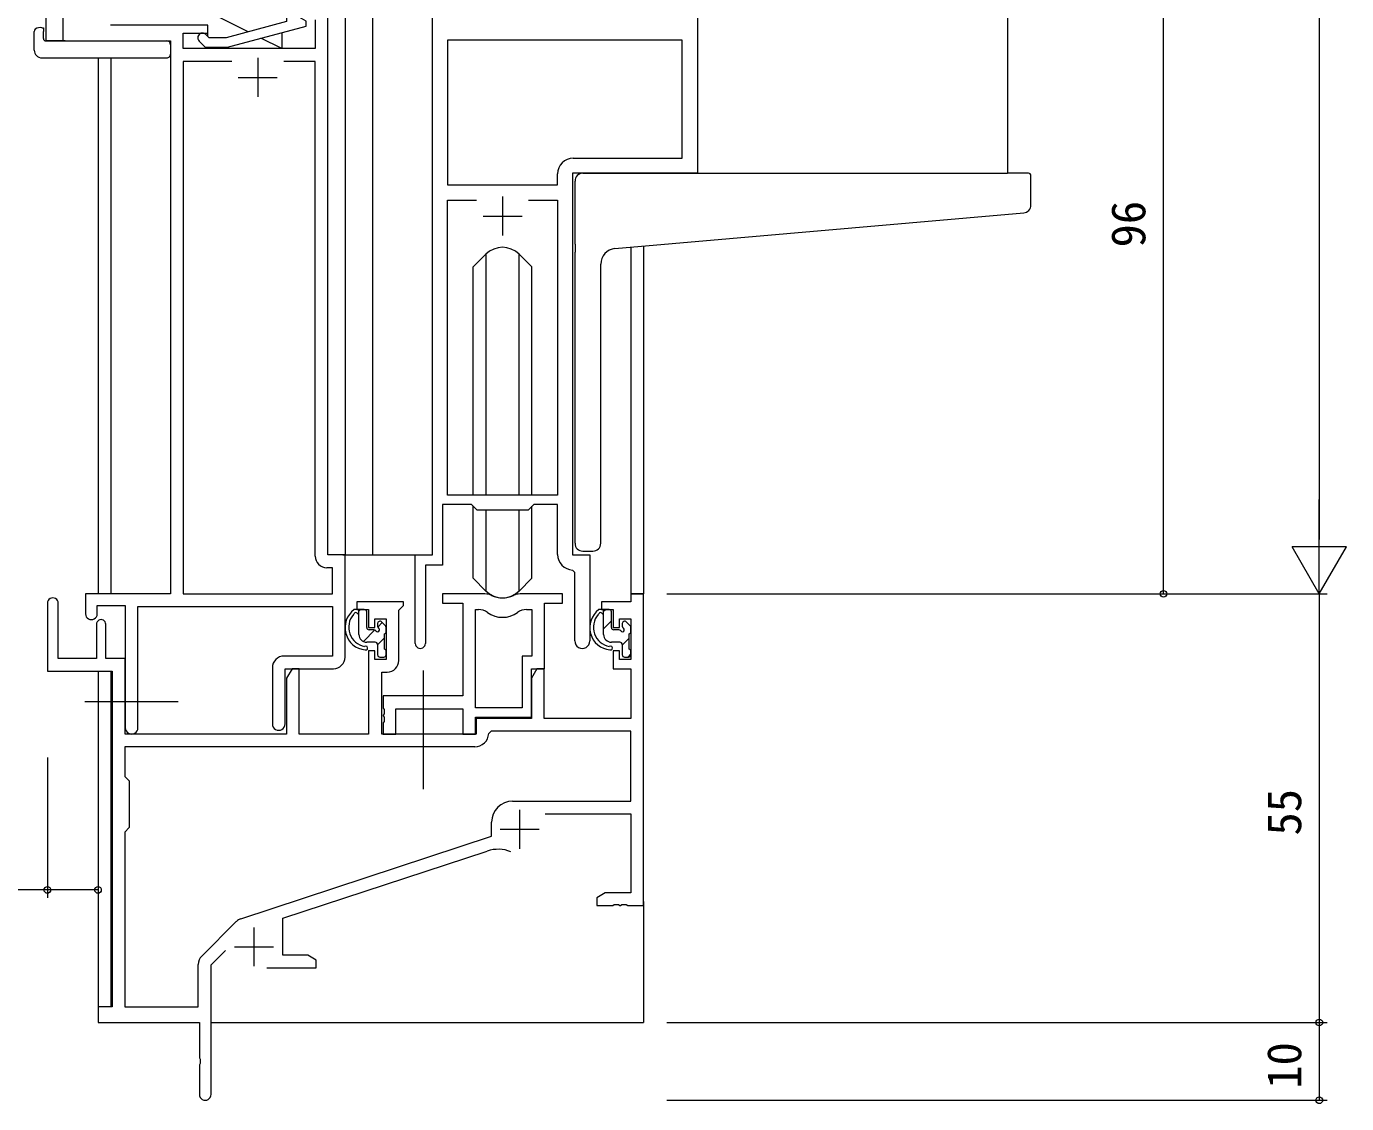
# Model space of a CAD drawing. Units: millimetres, scale not verified. Extents: x -567 to 567, y -403 to 403.
# Drawn here: x -458.3 to -288.9, y -273.2 to -134.9 of the extents above; entities that cross this region are included whole.
import ezdxf
from ezdxf.enums import TextEntityAlignment as Align

# ---------------------------------------------------------------- set-up
doc = ezdxf.new("R2010")
doc.units = ezdxf.units.MM
doc.header["$LTSCALE"] = 2
doc.linetypes.add('CHAIN2', pattern=[12, 9, -1, 1, -1])
for name, color, linetype, lineweight in [('0-1_USER1', 2, 'Continuous', 9), ('0-2_YKK_ZWAK', 4, 'Continuous', 9), ('0-3_YKK_11', 7, 'Continuous', 9), ('0-4_YKK_12', 6, 'Continuous', 9)]:
    doc.layers.add(name, color=color, linetype=linetype, lineweight=lineweight)
doc.styles.add('ＭＳ ゴシック', font='')
doc.styles.get('ＭＳ ゴシック').set_extended_font_data('MS Gothic')

msp = doc.modelspace()

# ---------------------------------------------------------------- linework, layer by layer
at = {"layer": '0-1_USER1'}
for p, q in [((-455.799, -66.506), (-455.799, -136.756)), ((-417.4, -66.506), (-417.4, -202.756)), ((-413.899, -66.506), (-413.899, -202.756)), ((-332.399, -66.506), (-332.399, -153.756)), ((-453.299, -136.756), (-455.799, -136.756)), ((-449.099, -138.944), (-449.099, -207.756)), ((-447.469, -138.944), (-447.469, -207.756)), ((-380.729, -163.247), (-380.729, -207.756)), ((-379.099, -163.104), (-379.099, -207.756)), ((-417.7, -202.756), (-413.899, -202.756)), ((-413.899, -202.756), (-408.099, -202.756)), ((-380.729, -207.756), (-379.099, -207.756)), ((-449.099, -217.656), (-449.099, -261.056)), ((-447.469, -217.686), (-447.469, -260.727)), ((-379.099, -247.256), (-379.099, -262.756)), ((-434.599, -262.756), (-379.099, -262.756))]:
    msp.add_line(p, q, dxfattribs=at)
at = {"layer": '0-2_YKK_ZWAK'}
for p, q in [((-429.821, -135.595), (-447.5, -126.756)), ((-457.287, -137.944), (-457.287, -135.569)), ((-456.1, -136.456), (-456.1, -135.564)), ((-455.8, -136.756), (-440.3, -136.756)), ((-425.5, -137.756), (-428.204, -136.404)), ((-439.8, -137.256), (-439.8, -137.944)), ((-439.8, -137.944), (-439.8, -138.444)), ((-456.287, -138.944), (-440.3, -138.944)), ((-386.899, -153.756), (-332.399, -153.756)), ((-329.699, -153.756), (-332.399, -153.756)), ((-329.399, -157.84), (-329.399, -154.056)), ((-387.899, -162.871), (-387.899, -154.756)), ((-382.774, -163.426), (-330.312, -158.836)), ((-399.321, -164.135), (-400.949, -165.764)), ((-399.317, -195.056), (-399.317, -164.131)), ((-395.082, -195.056), (-395.082, -164.131)), ((-395.078, -164.135), (-393.449, -165.764)), ((-387.899, -162.871), (-387.899, -163.874)), ((-387.899, -201.256), (-387.899, -163.874)), ((-400.949, -195.056), (-400.949, -165.764)), ((-393.449, -195.056), (-393.449, -165.764)), ((-384.599, -201.256), (-384.599, -165.418)), ((-400.949, -205.749), (-400.949, -196.506)), ((-399.317, -207.381), (-399.317, -196.986)), ((-395.082, -207.381), (-395.082, -196.986)), ((-393.449, -205.749), (-393.449, -196.506)), ((-386.899, -202.256), (-385.599, -202.256)), ((-399.321, -207.378), (-400.949, -205.749)), ((-395.078, -207.378), (-393.449, -205.749)), ((-414.929, -209.756), (-416.229, -209.756)), ((-415.629, -212.956), (-415.629, -209.756)), ((-415.629, -209.951), (-415.434, -209.756)), ((-383.529, -209.756), (-384.829, -209.756)), ((-384.229, -212.956), (-384.229, -209.756)), ((-384.229, -209.982), (-384.004, -209.756)), ((-414.629, -212.056), (-414.629, -210.056)), ((-413.229, -211.556), (-413.229, -211.895)), ((-413.204, -212.016), (-412.625, -211.437)), ((-412.217, -211.844), (-412.717, -211.344)), ((-384.229, -212.227), (-383.229, -211.227)), ((-383.229, -212.056), (-383.229, -210.056)), ((-381.829, -211.556), (-381.829, -211.895)), ((-380.817, -211.844), (-381.317, -211.344)), ((-415.051, -213.863), (-413.57, -212.382)), ((-413.69, -212.356), (-414.329, -212.356)), ((-413.229, -214.287), (-412.329, -213.387)), ((-412.329, -214.856), (-412.329, -212.856)), ((-412.129, -212.656), (-412.129, -212.056)), ((-382.29, -212.356), (-382.929, -212.356)), ((-381.829, -214.317), (-380.929, -213.417)), ((-380.929, -214.856), (-380.929, -212.856)), ((-380.729, -212.656), (-380.729, -212.056)), ((-413.529, -213.956), (-414.629, -213.956)), ((-413.229, -214.256), (-413.229, -215.556)), ((-412.129, -215.556), (-412.129, -215.056)), ((-382.129, -213.956), (-383.229, -213.956)), ((-381.829, -214.256), (-381.829, -215.556)), ((-380.729, -215.556), (-380.729, -215.056)), ((-412.929, -215.856), (-412.429, -215.856)), ((-381.529, -215.856), (-381.029, -215.856)), ((-381.123, -215.856), (-380.729, -215.463))]:
    msp.add_line(p, q, dxfattribs=at)
at = {"layer": '0-2_YKK_ZWAK', "linetype": 'CHAIN2'}
for p, q in [((-407.399, -217.595), (-407.399, -232.817)), ((-450.799, -221.556), (-438.812, -221.556))]:
    msp.add_line(p, q, dxfattribs=at)
at = {"layer": '0-2_YKK_ZWAK'}
for points in [[(-456.287, -135.064), (-456.1, -135.064), (-456.1, -135.564)], [(-435, -136.208), (-435, -134.756), (-447.5, -134.756)], [(-425.5, -135.68), (-425.5, -137.756), (-435, -137.756), (-435, -137.556)]]:
    msp.add_lwpolyline(points, dxfattribs=at)
for centre, radius, start, end in [((-456.823, -135.552), 0.462, 136.9505, 182.04653), ((-456.517, -136.195), 1.153, 78.49471, 123.87699), ((-455.8, -136.456), 0.3, 180, 270), ((-440.3, -137.256), 0.5, 0, 90), ((-456.287, -137.944), 1, 180, 269.99494), ((-440.3, -138.444), 0.5, 269.9989, 0), ((-386.899, -154.756), 1, 135.573, 180), ((-386.899, -154.756), 1, 90, 135.573), ((-386.899, -154.756), 1, 121.36697, 135.573), ((-329.699, -154.056), 0.3, 0, 90), ((-330.399, -157.84), 1, 275, 0), ((-397.199, -166.256), 3, 45, 135), ((-382.599, -165.418), 2, 95, 180), ((-386.899, -201.256), 1, 180, 270), ((-385.599, -201.256), 1, 270, 0), ((-397.199, -205.256), 3, 225, 315), ((-414.515, -212.077), 2.885, 126.45193, 263.90389), ((-414.929, -210.056), 0.3, 0, 90), ((-383.115, -212.077), 2.885, 126.45193, 263.90389), ((-383.529, -210.056), 0.3, 0, 90), ((-414.43, -212.043), 2.504, 139.45806, 259.25217), ((-416.49, -210.161), 0.3, 301.6219, 336.95039), ((-416.029, -210.356), 0.2, 36.8699, 156.95039), ((-415.629, -210.056), 0.3, 216.8699, 270), ((-412.929, -211.556), 0.3, 45, 180), ((-383.03, -212.043), 2.504, 139.45806, 259.25217), ((-385.09, -210.161), 0.3, 301.6219, 336.95039), ((-384.629, -210.356), 0.2, 36.8699, 156.95039), ((-384.229, -210.056), 0.3, 216.8699, 270), ((-381.529, -211.556), 0.3, 45, 180), ((-414.629, -212.956), 1, 180, 270), ((-414.329, -212.056), 0.3, 180, 270), ((-413.69, -212.656), 0.3, 33.05573, 90), ((-413.229, -212.356), 0.25, 213.05573, 56.94427), ((-412.929, -211.895), 0.3, 180, 236.94427), ((-412.329, -212.656), 0.2, 270, 0), ((-412.429, -212.056), 0.3, 0, 45), ((-383.229, -212.956), 1, 180, 270), ((-382.929, -212.056), 0.3, 180, 270), ((-382.29, -212.656), 0.3, 33.05573, 90), ((-381.829, -212.356), 0.25, 213.05573, 56.94427), ((-381.529, -211.895), 0.3, 180, 236.94427), ((-380.929, -212.656), 0.2, 270, 0), ((-381.029, -212.056), 0.3, 0, 45), ((-414.751, -214.706), 0.25, 253.6388, 125.58163), ((-413.529, -214.256), 0.3, 0, 90), ((-412.329, -215.056), 0.2, 0, 90), ((-383.351, -214.706), 0.25, 253.6388, 125.58163), ((-382.129, -214.256), 0.3, 0, 90), ((-380.929, -215.056), 0.2, 0, 90), ((-412.929, -215.556), 0.3, 180, 270), ((-412.429, -215.556), 0.3, 270, 0), ((-381.529, -215.556), 0.3, 180, 270), ((-381.029, -215.556), 0.3, 270, 0)]:
    msp.add_arc(centre, radius, start, end, dxfattribs=at)
at = {"layer": '0-3_YKK_11'}
for p, q in [((-374.129, -136.686), (-404.269, -136.686)), ((-374.129, -136.686), (-404.269, -136.686)), ((-431.95, -139.386), (-438.17, -139.386)), ((-431.95, -139.386), (-438.17, -139.386)), ((-428.6, -138.956), (-428.6, -143.956)), ((-428.6, -138.956), (-428.6, -143.956)), ((-431.1, -141.456), (-426.1, -141.456)), ((-431.1, -141.456), (-426.1, -141.456)), ((-397.199, -156.756), (-397.199, -161.756)), ((-397.199, -156.756), (-397.199, -161.756)), ((-393.849, -157.186), (-390.129, -157.186)), ((-393.849, -157.186), (-390.129, -157.186)), ((-399.699, -159.256), (-394.699, -159.256)), ((-399.699, -159.256), (-394.699, -159.256)), ((-400.669, -222.356), (-400.669, -209.756)), ((-400.669, -222.356), (-400.669, -209.756)), ((-426.73, -217.226), (-426.73, -224.441)), ((-426.73, -217.226), (-426.73, -224.441)), ((-400.769, -227.386), (-445.669, -227.386)), ((-394.999, -235.456), (-394.999, -240.456)), ((-397.499, -237.956), (-392.499, -237.956)), ((-435.79, -254.247), (-431.352, -249.809)), ((-429.099, -250.556), (-429.099, -255.556)), ((-431.599, -253.056), (-426.599, -253.056))]:
    msp.add_line(p, q, dxfattribs=at)
for points in [[(-453.6, -111.756), (-453.6, -136.756), (-439.8, -136.756)], [(-453.6, -111.756), (-453.6, -136.756), (-439.8, -136.756)], [(-406.199, -202.756), (-406.199, -111.756)], [(-406.199, -202.756), (-406.199, -111.756)], [(-372.199, -111.756), (-372.199, -153.756), (-388.199, -153.756), (-388.199, -202.756), (-385.999, -202.756), (-385.999, -213.791)], [(-372.199, -111.756), (-372.199, -153.756), (-388.199, -153.756), (-388.199, -202.756), (-385.999, -202.756), (-385.999, -213.791)], [(-436.124, -136.781), (-435.348, -137.556), (-432.503, -137.556), (-422.4, -134.849), (-422.4, -134.249), (-423.6, -133.556), (-423.6, -132.256), (-421.8, -132.256), (-421.6, -132.456), (-421.3, -132.756), (-419.6, -132.756)], [(-424.9, -132.456), (-424.9, -134.277), (-432.661, -136.356), (-434.851, -136.356), (-435.275, -135.932)], [(-417.4, -215.856), (-417.4, -202.756), (-419.6, -202.756), (-419.6, -132.756)], [(-417.4, -215.856), (-417.4, -202.756), (-419.6, -202.756), (-419.6, -132.756)], [(-421.23, -134.056), (-421.23, -137.756), (-438.17, -137.756), (-438.17, -135.756), (-435, -135.756), (-435, -134.756)], [(-421.23, -134.056), (-421.23, -137.756), (-438.17, -137.756), (-438.17, -135.756), (-435, -135.756), (-435, -134.756)], [(-439.8, -136.756), (-439.8, -207.756), (-450.7, -207.756), (-450.7, -210.306)], [(-439.8, -136.756), (-439.8, -207.756), (-450.7, -207.756), (-450.7, -210.306)], [(-374.129, -136.686), (-404.269, -136.686), (-404.269, -155.256), (-390.129, -155.256), (-390.129, -153.826)], [(-374.129, -136.686), (-404.269, -136.686), (-404.269, -155.256), (-390.129, -155.256), (-390.129, -153.826)], [(-388.129, -151.826), (-374.129, -151.826), (-374.129, -136.686)], [(-388.129, -151.826), (-374.129, -151.826), (-374.129, -136.686)], [(-431.95, -139.386), (-438.17, -139.386), (-438.17, -207.756), (-419.03, -207.756), (-419.03, -204.386), (-419.73, -204.386)], [(-431.95, -139.386), (-438.17, -139.386), (-438.17, -207.756), (-419.03, -207.756), (-419.03, -204.386), (-419.73, -204.386)], [(-421.23, -202.886), (-421.23, -139.386), (-425.249, -139.386)], [(-421.23, -202.886), (-421.23, -139.386), (-425.249, -139.386)], [(-393.849, -157.186), (-390.129, -157.186), (-390.129, -195.056), (-404.269, -195.056), (-404.269, -157.186), (-400.55, -157.186)], [(-393.849, -157.186), (-390.129, -157.186), (-390.129, -195.056), (-404.269, -195.056), (-404.269, -157.186), (-400.55, -157.186)], [(-390.129, -202.686), (-390.129, -196.256), (-393.199, -196.256), (-393.929, -196.986), (-400.469, -196.986), (-401.199, -196.256), (-404.899, -196.256), (-404.899, -204.056), (-407.099, -204.056), (-407.099, -214.106)], [(-390.129, -202.686), (-390.129, -196.256), (-393.199, -196.256), (-393.929, -196.986), (-400.469, -196.986), (-401.199, -196.256), (-404.899, -196.256), (-404.899, -204.056), (-407.099, -204.056), (-407.099, -214.106)], [(-408.399, -214.106), (-408.399, -202.756), (-406.199, -202.756)], [(-408.399, -214.106), (-408.399, -202.756), (-406.199, -202.756)], [(-387.929, -213.791), (-387.929, -204.984), (-388.216, -204.684)], [(-387.929, -213.791), (-387.929, -204.984), (-388.216, -204.684)], [(-391.713, -235.986), (-380.729, -235.986), (-380.729, -246.126), (-384.008, -246.126), (-385.099, -246.756), (-385.099, -247.756), (-383.058, -247.756), (-382.874, -247.636), (-382.325, -247.636), (-382.141, -247.756), (-382.058, -247.756), (-381.874, -247.636), (-381.325, -247.636), (-381.141, -247.756), (-379.099, -247.756), (-379.099, -207.756), (-380.729, -207.756), (-380.729, -208.756), (-384.499, -208.756), (-384.499, -209.756), (-382.999, -209.756), (-382.999, -212.056), (-382.199, -212.056), (-382.199, -210.956), (-380.729, -210.956), (-380.729, -216.156), (-382.199, -216.156), (-382.199, -215.056), (-382.999, -215.056), (-382.999, -217.356), (-380.729, -217.356), (-380.729, -223.756), (-391.869, -223.756), (-391.869, -217.356), (-392.799, -217.356), (-393.499, -218.569), (-393.499, -223.756), (-400.599, -223.756), (-400.599, -225.756), (-412.699, -225.756)], [(-402.299, -208.956), (-402.299, -220.856), (-412.499, -220.856), (-412.499, -222.398), (-412.379, -222.581), (-412.379, -223.131), (-412.499, -223.315), (-412.499, -223.398), (-412.379, -223.581), (-412.379, -224.131), (-412.499, -224.315), (-412.499, -225.756), (-410.869, -225.756), (-410.869, -222.486), (-402.299, -222.486), (-402.299, -225.756), (-400.669, -225.756), (-400.669, -223.556), (-393.499, -223.556), (-393.499, -217.356), (-391.799, -217.356), (-391.799, -208.956), (-389.499, -208.956), (-389.499, -207.756), (-394.952, -207.756)], [(-402.299, -208.956), (-402.299, -220.856), (-412.499, -220.856), (-412.499, -222.398), (-412.379, -222.581), (-412.379, -223.131), (-412.499, -223.315), (-412.499, -223.398), (-412.379, -223.581), (-412.379, -224.131), (-412.499, -224.315), (-412.499, -225.756), (-410.869, -225.756), (-410.869, -222.486), (-402.299, -222.486), (-402.299, -225.756), (-400.669, -225.756), (-400.669, -223.556), (-393.499, -223.556), (-393.499, -217.356), (-391.799, -217.356), (-391.799, -208.956), (-389.499, -208.956), (-389.499, -207.756), (-394.952, -207.756)], [(-399.447, -207.756), (-404.899, -207.756), (-404.899, -208.956), (-402.299, -208.956)], [(-399.447, -207.756), (-404.899, -207.756), (-404.899, -208.956), (-402.299, -208.956)], [(-455.599, -208.956), (-455.599, -217.656), (-447.299, -217.656), (-447.299, -260.756), (-449.099, -260.756), (-449.099, -262.756), (-436.099, -262.756), (-436.099, -267.298), (-435.979, -267.481), (-435.979, -268.031), (-436.099, -268.215), (-436.099, -272.006)], [(-449.299, -211.656), (-449.299, -216.056), (-454.199, -216.056), (-454.199, -208.956)], [(-449.2, -210.306), (-449.2, -209.256), (-445.6, -209.256), (-445.6, -224.941)], [(-449.2, -210.306), (-449.2, -209.256), (-445.6, -209.256), (-445.6, -224.941)], [(-410.499, -216.286), (-410.499, -209.856), (-410.199, -209.556), (-409.899, -209.256), (-409.899, -208.756), (-415.899, -208.756), (-415.899, -209.756), (-414.399, -209.756), (-414.399, -212.056), (-413.599, -212.056), (-413.599, -210.956), (-412.129, -210.956), (-412.129, -216.156), (-413.599, -216.156), (-413.599, -215.056), (-414.399, -215.056), (-414.399, -225.756), (-423.269, -225.756), (-423.269, -217.356), (-424.199, -217.356), (-424.899, -218.569), (-424.899, -225.756), (-445.599, -225.756), (-445.599, -216.056), (-448.099, -216.056), (-448.099, -211.656)], [(-443.97, -224.941), (-443.97, -209.386), (-419.03, -209.386), (-419.03, -215.726), (-425.23, -215.726)], [(-443.97, -224.941), (-443.97, -209.386), (-419.03, -209.386), (-419.03, -215.726), (-425.23, -215.726)], [(-400.669, -222.356), (-400.669, -209.756), (-400.298, -209.756)], [(-394.101, -209.756), (-393.429, -209.756), (-393.429, -215.726), (-394.699, -215.726), (-394.699, -222.356), (-400.669, -222.356)], [(-400.669, -222.356), (-400.669, -209.756), (-400.298, -209.756)], [(-394.101, -209.756), (-393.429, -209.756), (-393.429, -215.726), (-394.699, -215.726), (-394.699, -222.356), (-400.669, -222.356)], [(-425.1, -224.441), (-425.1, -217.356), (-418.9, -217.356)], [(-425.1, -224.441), (-425.1, -217.356), (-418.9, -217.356)], [(-412.699, -225.756), (-412.699, -217.786), (-411.999, -217.786)], [(-395.899, -234.356), (-380.729, -234.356), (-380.729, -225.386), (-398.672, -225.386), (-398.972, -225.672)], [(-400.769, -227.386), (-445.669, -227.386), (-445.669, -231.186), (-445.099, -231.756), (-445.099, -237.756), (-445.669, -238.326), (-445.669, -260.756), (-436.229, -260.756), (-436.229, -255.308)], [(-430.76, -249.445), (-398.599, -238.856), (-398.599, -237.056)], [(-427.449, -255.756), (-421.099, -255.756), (-421.099, -254.756), (-422.191, -254.126), (-425.399, -254.126), (-425.399, -249.396), (-399.172, -240.761)], [(-434.599, -272.006), (-434.599, -255.361), (-432.748, -253.51)]]:
    msp.add_lwpolyline(points, dxfattribs=at)
for centre, radius, start, end in [((-435.7, -136.356), 0.6, 44.99999, 225.00001), ((-388.129, -153.826), 2, 90.00001, 179.99999), ((-388.129, -153.826), 2, 90.00001, 179.99999), ((-419.73, -202.886), 1.5, 180.00001, 269.99999), ((-419.73, -202.886), 1.5, 180.00001, 269.99999), ((-388.129, -202.686), 2, 180, 267.50807), ((-388.129, -202.686), 2, 180, 267.50807), ((-454.899, -208.956), 0.7, 359.99999, 180.00001), ((-399.447, -209.756), 2, 64.91237, 90.00001), ((-399.447, -209.756), 2, 64.91237, 90.00001), ((-397.199, -204.956), 3.3, 244.91238, 295.08762), ((-397.199, -204.956), 3.3, 244.91238, 295.08762), ((-394.952, -209.756), 2, 89.99997, 115.08762), ((-394.952, -209.756), 2, 89.99997, 115.08762), ((-400.298, -211.756), 2, 54.22519, 90.00004), ((-400.298, -211.756), 2, 54.22519, 90.00004), ((-394.101, -211.756), 2, 89.99996, 125.77481), ((-394.101, -211.756), 2, 89.99996, 125.77481), ((-449.95, -210.306), 0.75, 179.99999, 0.00001), ((-449.95, -210.306), 0.75, 179.99999, 0.00001), ((-448.699, -211.656), 0.6, 359.99999, 180.00001), ((-397.199, -207.456), 3.3, 234.22517, 305.77483), ((-397.199, -207.456), 3.3, 234.22517, 305.77483), ((-407.749, -214.106), 0.65, 179.99999, 0.00001), ((-407.749, -214.106), 0.65, 179.99999, 0.00001), ((-386.964, -213.791), 0.965, 179.99999, 0.00001), ((-386.964, -213.791), 0.965, 179.99999, 0.00001), ((-425.23, -217.226), 1.5, 90.00001, 179.99999), ((-425.23, -217.226), 1.5, 90.00001, 179.99999), ((-418.9, -215.856), 1.5, 270.00001, 359.99999), ((-418.9, -215.856), 1.5, 270.00001, 359.99999), ((-411.999, -216.286), 1.5, 270.00001, 359.99999), ((-444.785, -224.941), 0.815, 179.99999, 0.00001), ((-444.785, -224.941), 0.815, 179.99999, 0.00001), ((-425.915, -224.441), 0.815, 179.99999, 0.00001), ((-425.915, -224.441), 0.815, 179.99999, 0.00001), ((-400.769, -225.586), 1.8, 270.00001, 357.27059), ((-395.899, -237.056), 2.7, 90.00001, 179.99999), ((-397.765, -245.035), 4.5, 68.66068, 108.22312), ((-430.291, -250.869), 1.5, 108.22315, 134.99999), ((-434.729, -255.308), 1.5, 134.99999, 179.99998), ((-435.349, -272.006), 0.75, 179.99999, 0.00001)]:
    msp.add_arc(centre, radius, start, end, dxfattribs=at)
at = {"layer": '0-4_YKK_12'}
for p, q in [((-292.399, 185.244), (-292.399, -200.756)), ((-312.399, -207.756), (-312.399, -111.756)), ((-292.399, -207.756), (-292.399, -195.632)), ((-292.399, -207.756), (-295.899, -201.694)), ((-288.899, -201.694), (-295.899, -201.694)), ((-292.399, -207.756), (-288.899, -201.694)), ((-376.099, -207.756), (-291.399, -207.756)), ((-376.099, -207.756), (-291.399, -207.756)), ((-329.399, -207.756), (-311.399, -207.756)), ((-292.399, -207.756), (-292.399, -262.756)), ((-455.599, -228.756), (-455.599, -246.756)), ((-449.099, -228.756), (-449.099, -246.756)), ((-376.099, -262.756), (-291.399, -262.756)), ((-376.099, -262.756), (-291.399, -262.756)), ((-292.399, -262.756), (-292.399, -272.756)), ((-376.099, -272.756), (-291.399, -272.756))]:
    msp.add_line(p, q, dxfattribs=at)
msp.add_lwpolyline([(-449.099, -245.756), (-455.599, -245.756), (-470.499, -245.756)], dxfattribs=at)
for centre in [(-312.399, -207.756), (-455.599, -245.756), (-449.099, -245.756), (-292.399, -262.756), (-292.399, -262.756), (-292.399, -272.756)]:
    msp.add_circle(centre, 0.425, dxfattribs=at)

# ---------------------------------------------------------------- texts
at = {"layer": '0-4_YKK_12', "style": 'ＭＳ ゴシック'}
for s, p in [('96', (-313.399, -163.276)), ('55', (-293.399, -238.776)), ('10', (-293.399, -271.276))]:
    msp.add_text(s, height=4.399, rotation=90, dxfattribs=at).set_placement(p, align=Align.BOTTOM_LEFT)

doc.saveas('drawing.dxf')
